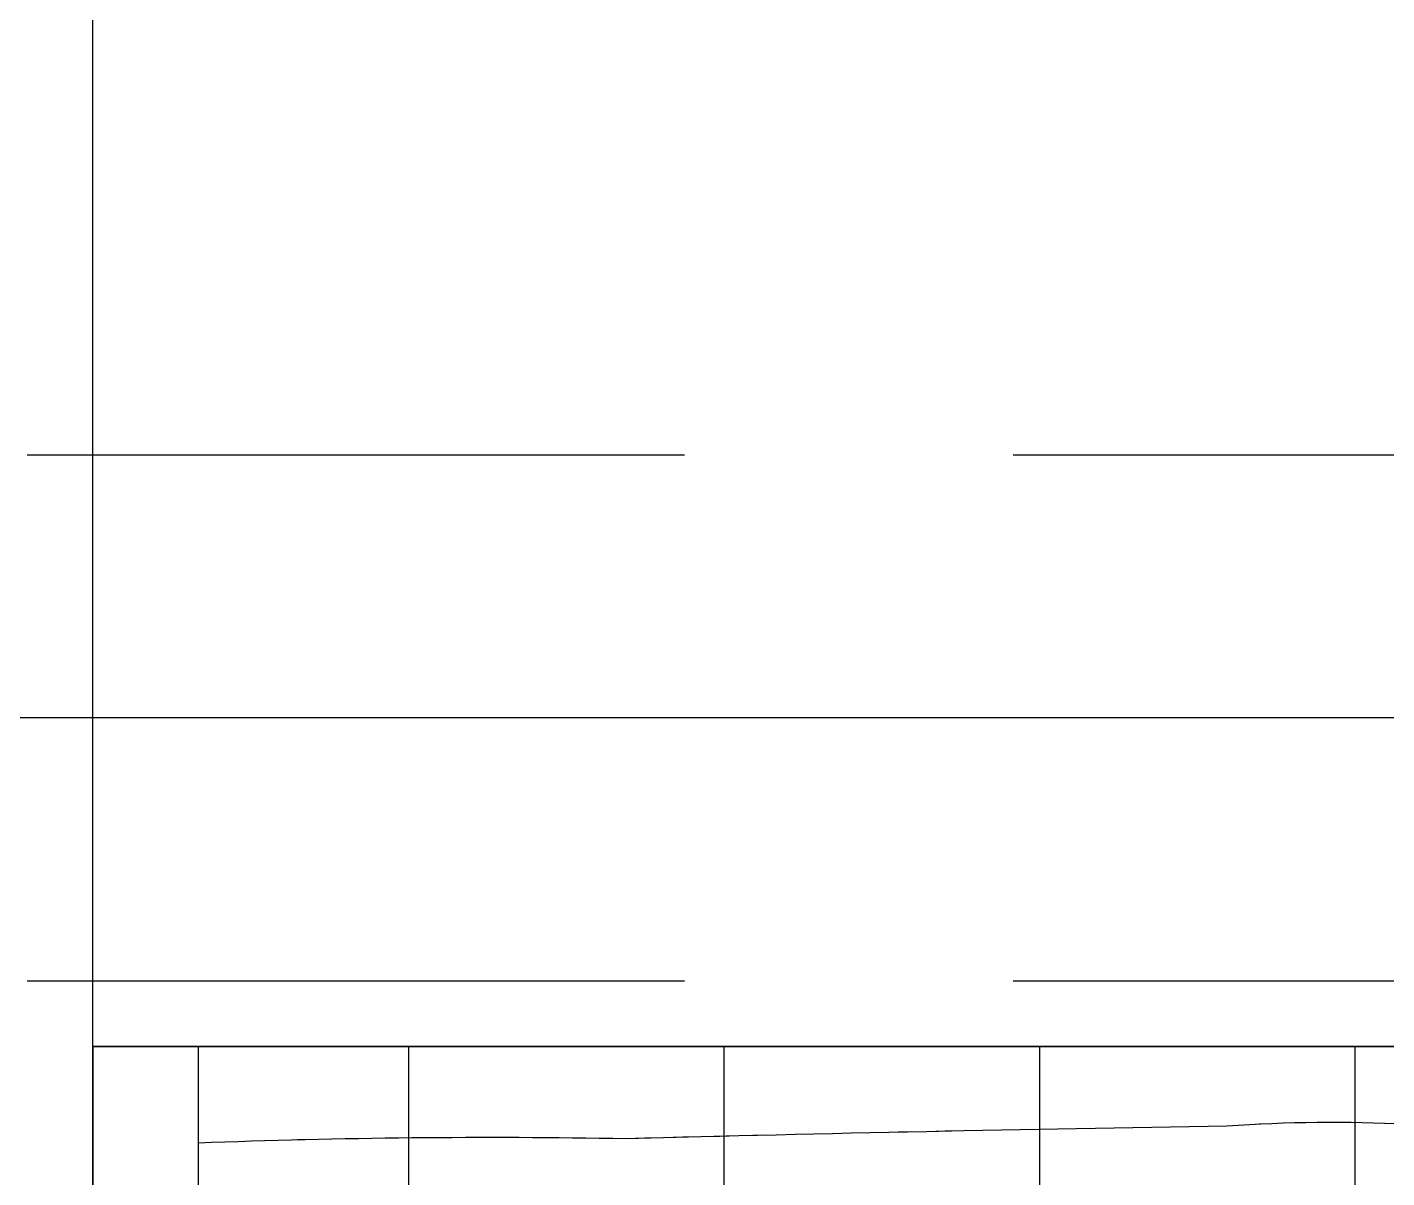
# Model space of a CAD drawing. Header units: millimetres. Extents: x -187744 to 2148, y -49419 to 6550.
# Drawn here: x -8065 to -7548, y -7436 to -6999 of the extents above; entities that cross this region are included whole.
import ezdxf
from ezdxf.enums import TextEntityAlignment as Align

# ---------------------------------------------------------------- set-up
doc = ezdxf.new("R2010")
doc.units = ezdxf.units.MM
doc.header["$LTSCALE"] = 1000
doc.header["$MEASUREMENT"] = 0
for name, pattern in [('DASH', [0.35, 0.25, -0.1]), ('DASHED2', [0.375, 0.25, -0.125]), ('M-CENTER', [1.8, 1.2, -0.2, 0.2, -0.2])]:
    doc.linetypes.add(name, pattern=pattern)
for name, color, linetype in [('0w-梁1', 4, 'DASHED2'), ('AXIS_TEXT', 50, 'Continuous'), ('B1建筑尺寸', 7, 'Continuous'), ('BS-FURN', 250, 'DASH'), ('BS-SHORT-CABINET', 40, 'Continuous'), ('DOTE', 138, 'M-CENTER'), ('DS-FINISH', 20, 'Continuous'), ('FC-FLOOR', 138, 'Continuous'), ('FF-FURN', 51, 'Continuous'), ('RC-FIN', 30, 'Continuous')]:
    doc.layers.add(name, color=color, linetype=linetype)
doc.styles.add('COMPLEX', font='COMPLEX')

# ---------------------------------------------------------------- blocks, each defined once
blk = doc.blocks.new('A$C5D74754A')
at = {"color": 0, "linetype": 'Continuous'}
blk.add_lwpolyline([(-800, 0), (-800, -40), (800, -40), (800, 0), (-800, 0), (-800, -40)], dxfattribs=at)
at = {"color": 250, "linetype": 'Continuous'}
blk.add_lwpolyline([(-793.67, -1334.71, 0.095063), (-773.8, -1202.3, -0.016498), (-768.2, -1052.28, 0.039412), (-760.44, -846.31, -0.025508), (-760.44, -692.07, 0.038458), (-763.01, -568.37, -0.058958), (-769.67, -431.34, -0.00267), (-764.88, -202.81, -0.013848), (-763.24, -40, -0.011292)], format="xyb", dxfattribs=at)
blk = doc.blocks.new('QBLOCK2019073115112111')
at = {"layer": 'DOTE'}
blk.add_line((-6542.88, 3825.14), (6625.81, 3825.14), dxfattribs=at)
at = {"layer": 'AXIS_TEXT', "style": 'COMPLEX', "width": 1.041667}
for p, p2 in [((-5892.06, 5527.78), (-5692.06, 5527.78)), ((-5892.06, 5527.78), (-5692.06, 5527.78)), ((-5192.06, 5527.78), (-4992.06, 5527.78)), ((-5192.06, 5527.78), (-4992.06, 5527.78)), ((-3492.06, 5527.78), (-3292.06, 5527.78)), ((-3492.06, 5527.78), (-3292.06, 5527.78)), ((-2592.06, 5527.78), (-2392.06, 5527.78)), ((-2592.06, 5527.78), (-2392.06, 5527.78)), ((-192.06, 5527.78), (7.94, 5527.78)), ((-192.06, 5527.78), (7.94, 5527.78)), ((2707.94, 5527.78), (2907.94, 5527.78)), ((2707.94, 5527.78), (2907.94, 5527.78)), ((4507.94, 5527.78), (4707.94, 5527.78)), ((4507.94, 5527.78), (4707.94, 5527.78)), ((5507.94, 5527.78), (5707.94, 5527.78)), ((5507.94, 5527.78), (5707.94, 5527.78)), ((-7660.45, 3713.14), (-7460.45, 3713.14)), ((-7660.45, 3713.14), (-7460.45, 3713.14)), ((7521.14, 3713.14), (7521.64, 3713.14)), ((7521.14, 3713.14), (7521.64, 3713.14)), ((-7660.45, 2463.14), (-7460.45, 2463.14)), ((-7660.45, 2463.14), (-7460.45, 2463.14)), ((7521.14, 2463.14), (7521.64, 2463.14)), ((7521.14, 2463.14), (7521.64, 2463.14)), ((-7660.45, 1413.14), (-7460.45, 1413.14)), ((-7660.45, 1413.14), (-7460.45, 1413.14)), ((7521.14, 1413.14), (7521.64, 1413.14)), ((7521.14, 1413.14), (7521.64, 1413.14)), ((-7660.45, 263.14), (-7460.45, 263.14)), ((-7660.45, 263.14), (-7460.45, 263.14)), ((7521.14, 263.14), (7521.64, 263.14)), ((7521.14, 263.14), (7521.64, 263.14)), ((-7660.45, -736.86), (-7460.45, -736.86)), ((-7660.45, -736.86), (-7460.45, -736.86)), ((7521.14, -736.86), (7521.64, -736.86)), ((7521.14, -736.86), (7521.64, -736.86)), ((-7660.45, -1436.86), (-7460.45, -1436.86)), ((-7660.45, -1436.86), (-7460.45, -1436.86)), ((7521.14, -1436.86), (7521.64, -1436.86)), ((7521.14, -1436.86), (7521.64, -1436.86)), ((-7660.45, -2536.86), (-7460.45, -2536.86)), ((-7660.45, -2536.86), (-7460.45, -2536.86)), ((7521.14, -2536.86), (7521.64, -2536.86)), ((7521.14, -2536.86), (7521.64, -2536.86)), ((-7660.45, -4136.86), (-7460.45, -4136.86)), ((-7660.45, -4136.86), (-7460.45, -4136.86)), ((7521.14, -4136.86), (7521.64, -4136.86)), ((7521.14, -4136.86), (7521.64, -4136.86)), ((-5892.06, -5349.93), (-5891.56, -5349.93)), ((-5892.06, -5349.93), (-5891.56, -5349.93)), ((-5192.06, -5349.93), (-5191.56, -5349.93)), ((-5192.06, -5349.93), (-5191.56, -5349.93)), ((-3492.06, -5351.12), (-3491.56, -5351.12)), ((-3492.06, -5351.12), (-3491.56, -5351.12)), ((-2592.06, -5349.93), (-2591.56, -5349.93)), ((-2592.06, -5349.93), (-2591.56, -5349.93)), ((-192.06, -5349.93), (-191.56, -5349.93)), ((-192.06, -5349.93), (-191.56, -5349.93)), ((2707.94, -5349.93), (2708.44, -5349.93)), ((2707.94, -5349.93), (2708.44, -5349.93)), ((4507.94, -5349.93), (4508.44, -5349.93)), ((4507.94, -5349.93), (4508.44, -5349.93)), ((5507.94, -5349.93), (5508.44, -5349.93)), ((5507.94, -5349.93), (5508.44, -5349.93))]:
    blk.add_attdef('A', text='', height=224, dxfattribs=at).set_placement(p, p2, align=Align.FIT)
blk = doc.blocks.new('liang00000000')
at = {"layer": '0w-梁1', "linetype": 'DASHED2'}
for p, q in [((4070248.24, -1393255.45), (4072448.24, -1393255.45)), ((4070248.24, -1393455.35), (4072448.24, -1393455.35))]:
    blk.add_line(p, q, dxfattribs=at)
blk = doc.blocks.new('A$C5A535B59')
at = {"layer": 'BS-FURN', "ltscale": 0.5, "elevation": 0}
blk.add_lwpolyline([(2730.13, 7406.08, 0.37589), (2696.85, 7480.31, 0.329446), (2572.03, 7463.33, -0.211134), (2531.02, 7446.43, 0.024888), (2394.08, 7439.7, -0.06219), (2266.82, 7435.01, -0.218233), (2150.69, 7467.65, 0.123513), (2050.78, 7488.97, 0.129887), (1954.87, 7468.32, -0.095063), (1822.46, 7448.45, 0.016498), (1672.43, 7442.84, -0.039412), (1466.47, 7435.09, 0.025508), (1312.23, 7435.09, -0.038458), (1188.52, 7437.65, 0.058958), (1051.49, 7444.32, 0.00267), (822.97, 7439.52, 0.013848), (660.15, 7437.89, 0.011292)], format="xyb", dxfattribs=at)
blk.add_lwpolyline([(620.15, 7474.64), (660.15, 7474.64), (660.15, 5874.64), (620.15, 5874.64), (620.15, 7474.64), (660.15, 7474.64)], dxfattribs=at)

msp = doc.modelspace()

# ---------------------------------------------------------------- block references
at = {"layer": 'BS-FURN'}
msp.add_blockref('A$C5A535B59', (-8660.51, -14861.11), dxfattribs=at)

# ---------------------------------------------------------------- next in the draw order: linework, layer by layer
at = {"layer": 'DS-FINISH', "elevation": 0}
msp.add_lwpolyline([(-8040.36, -7136.49), (-8040.36, -6786.46), (-8040.36, -6786.46), (-8040.36, -6786.46), (-8040.36, -6786.46), (-8040.36, -6786.46), (-7865.36, -6786.46)], dxfattribs=at)

# ---------------------------------------------------------------- next in the draw order: block references
at = {"layer": 'FF-FURN', "extrusion": (0, 0, -1), "zscale": -1, "rotation": 270}
msp.add_blockref('A$C5D74754A', (8040.36, -8186.46), dxfattribs=at)

# ---------------------------------------------------------------- next in the draw order: hatches: boundary and pattern name
at = {"layer": 'FC-FLOOR', "linetype": 'ByBlock'}
h = msp.add_hatch(dxfattribs=at)
h.set_pattern_fill('DOLMIT', color=250, scale=480, angle=-90, style=0)
h.set_pattern_definition([(90, (-8040.36, -10486.46), (120, 3e-14), []), (45, (-8040.36, -10486.46), (240, -240), [169.706, -339.41])])
h.paths.add_polyline_path([(-8040.36, -10486.46), (-5890.36, -10486.46), (-5890.36, -7386.46), (-8040.36, -7386.46)])

# ---------------------------------------------------------------- next in the draw order: linework, layer by layer
at = {"layer": 'BS-SHORT-CABINET'}
msp.add_line((-5890.36, -7386.46), (-8040.36, -7386.46), dxfattribs=at)
at = {"layer": 'DS-FINISH', "elevation": 0}
msp.add_lwpolyline([(-6840.36, -10486.46), (-8040.36, -10486.46), (-8040.36, -8986.46), (-8040.36, -8986.46), (-8040.36, -7136.49), (-8040.36, -7136.49)], dxfattribs=at)
at = {"layer": 'FC-FLOOR', "color": 30}
msp.add_line((-7890.36, -7386.46), (-5890.36, -7386.46), dxfattribs=at)
at = {"layer": 'RC-FIN'}
msp.add_line((-8040.36, -7386.46), (-5890.36, -7386.46), dxfattribs=at)

# ---------------------------------------------------------------- next in the draw order: block references
at = {"layer": '0w-梁1'}
msp.add_blockref('liang00000000', (-4078313.59, 1386093.86), dxfattribs=at)
at = {"layer": 'B1建筑尺寸', "linetype": 'Continuous'}
msp.add_blockref('QBLOCK2019073115112111', (-5673.3, -11086.6), dxfattribs=at)

doc.saveas('drawing.dxf')
